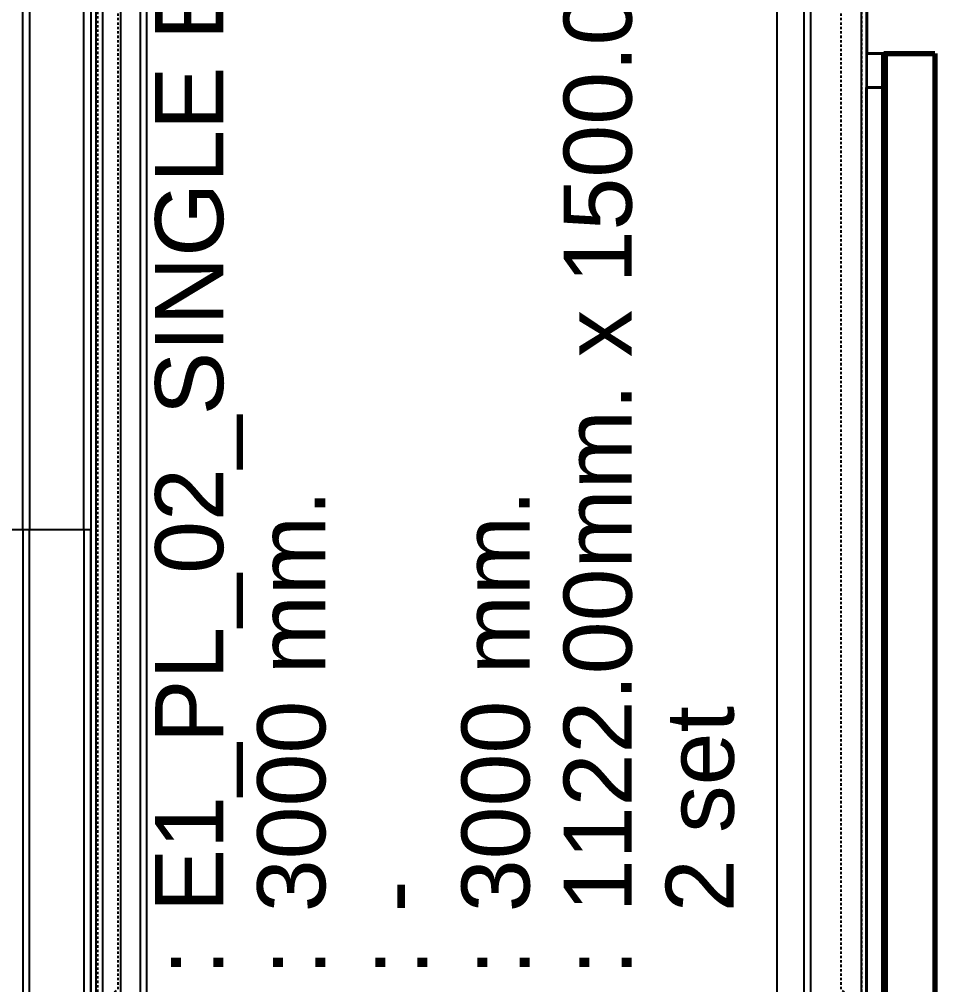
# Model space of a CAD drawing. Header units: millimetres. Extents: x -25371 to 2282244, y -90657 to 147824.
# Drawn here: x 1654122 to 1655467, y 559 to 1977 of the extents above; entities that cross this region are included whole.
import ezdxf
from ezdxf.xclip import XClip

# ---------------------------------------------------------------- set-up
doc = ezdxf.new("R2010")
doc.units = ezdxf.units.MM
doc.header["$XCLIPFRAME"] = 0
doc.linetypes.add('TA_HL_001.00000', pattern=[6.5, 3.55, -2.95])
doc.layers.add('000 - ESTIMATE_ASPG_MAIN_COLOR_6', color=6, linetype='Continuous', true_color=0xff00ff)
doc.layers.add('000 - ESTIMATE_ASPG_TEXT_COLOR_1', color=1, linetype='Continuous', true_color=0xff0000)
for name, color, linetype in [('000 - ESTIMATE_ASPG_WIPEOUT_', 250, 'Continuous'), ('010 - ASPG_EXTR_MAIN_COLOR_2', 2, 'Continuous'), ('010 - ASPG_EXTR_WIPEOUT_', 250, 'Continuous'), ('010 - ASPG_FRAMING_MAIN_COLOR_1', 1, 'Continuous'), ('010 - ASPG_FRAMING_SUB_COLOR_2', 2, 'Continuous')]:
    doc.layers.add(name, color=color, linetype=linetype)
for name, color, linetype, lineweight in [('A-DETL', 1, 'Continuous', 70), ('A-GENM', 1, 'Continuous', 35), ('A-GLAZ-CURT', 2, 'Continuous', 35), ('A-GLAZ-CWMG', 2, 'Continuous', 35)]:
    doc.layers.add(name, color=color, linetype=linetype, lineweight=lineweight)
doc.styles.add('_Arial', font='arial.ttf')

# ---------------------------------------------------------------- blocks, each defined once
blk = doc.blocks.new('DPA_CP_Entrance Louver Grill Vertical Z - Louver Grill Vertical Z-5524822-VS01 - ELEVATION 1')
at = {"layer": 'A-GLAZ-CURT'}
for p, q in [((32402.8, 106500), (32452.8, 106500)), ((32452.8, 106500), (32402.8, 106500)), ((32402.8, 106500), (32402.8, 103600)), ((32402.8, 103600), (32402.8, 106500)), ((32452.8, 106500), (32402.8, 106500)), ((32402.8, 106500), (32450.8, 106500)), ((32402.8, 103600), (32402.8, 106500)), ((32402.8, 103600), (32402.8, 106500)), ((32402.8, 106450), (32402.8, 106500)), ((32402.8, 106500), (32402.8, 106450)), ((32402.8, 106500), (33512.4, 106500)), ((32402.8, 106500), (33512.4, 106500)), ((32450.8, 106500), (32452.8, 106500)), ((32450.8, 103600), (32450.8, 106500)), ((32450.8, 103600), (32450.8, 106500)), ((32452.8, 106500), (32452.8, 103600)), ((32452.8, 103600), (32452.8, 106500)), ((33462.4, 106500), (33512.4, 106500)), ((33512.4, 106500), (33462.4, 106500)), ((33462.4, 106500), (33464.4, 106500)), ((33512.4, 106500), (33462.4, 106500)), ((33462.4, 106500), (33462.4, 104489.7)), ((33462.4, 104489.7), (33462.4, 106500)), ((33464.4, 106500), (33512.4, 106500)), ((33464.4, 106500), (33464.4, 104492.3)), ((33464.4, 106500), (33464.4, 104492.3)), ((33512.4, 103600), (33512.4, 106500)), ((33512.4, 103600), (33512.4, 106500)), ((33512.4, 106500), (33512.4, 103600)), ((33512.4, 106500), (33512.4, 103600)), ((33512.4, 106450), (33512.4, 106500)), ((33512.4, 106500), (33512.4, 106450)), ((32452.8, 103605), (32452.8, 106450)), ((32452.8, 103605), (32452.8, 106450)), ((33462.4, 106450), (32452.8, 106450)), ((32452.8, 106450), (33462.4, 106450)), ((33462.4, 106450), (32452.8, 106450)), ((32452.8, 106450), (33462.4, 106450)), ((32452.8, 103605), (32452.8, 106450)), ((32452.8, 103605), (32452.8, 106450)), ((33462.4, 106450), (33462.4, 104489.7)), ((33462.4, 104489.7), (33462.4, 106450)), ((33462.4, 106450), (33462.4, 104489.7)), ((33462.4, 104489.7), (33462.4, 106450))]:
    blk.add_line(p, q, dxfattribs=at)
blk = doc.blocks.new('Rectangular Mullion - Mullion_Top_C-Channel-5081009-VS01 - ELEVATION 1')
at = {"layer": 'A-GLAZ-CWMG'}
for p, q in [((32402.8, 106500), (32402.8, 106600)), ((32402.8, 106600), (32402.8, 106590)), ((32402.8, 106600), (33512.4, 106600)), ((32402.8, 106600), (33512.4, 106600)), ((33512.4, 106590), (33512.4, 106600)), ((33512.4, 106600), (33512.4, 106500)), ((32402.8, 106590), (32402.8, 106510)), ((33512.4, 106510), (33512.4, 106590)), ((32402.8, 106510), (32402.8, 106500)), ((33512.4, 106500), (33512.4, 106510)), ((33512.4, 106500), (32402.8, 106500)), ((32402.8, 106500), (33512.4, 106500))]:
    blk.add_line(p, q, dxfattribs=at)
blk = doc.blocks.new('Rectangular Mullion - 45 x 100mm-5524888-VS01 - ELEVATION 1')
at = {"layer": 'A-GLAZ-CWMG'}
for p, q in [((33512.4, 106600), (33512.4, 103600)), ((33512.4, 106600), (33512.4, 103600)), ((33557.4, 103600), (33557.4, 106600)), ((33557.4, 106600), (33557.4, 103600))]:
    blk.add_line(p, q, dxfattribs=at)
blk = doc.blocks.new('Rectangular Mullion - 45 x 100mm-5524889-VS01 - ELEVATION 1')
at = {"layer": 'A-GLAZ-CWMG'}
blk.add_line((32402.8, 103600), (32402.8, 106600), dxfattribs=at)
blk.add_line((32402.8, 103600), (32402.8, 106600), dxfattribs=at)
blk = doc.blocks.new('DPA_CP_Entrance Louver Grill Vertical Z - Louver Grill Vertical Z-5525090-VS01 - ELEVATION 1')
at = {"layer": 'A-GLAZ-CURT'}
for p, q in [((33632.8, 106500), (33607.8, 106500)), ((33607.8, 106500), (33632.8, 106500)), ((33632.8, 106500), (33634.8, 106500)), ((33707.8, 106500), (33632.8, 106500)), ((33632.8, 103645), (33632.8, 106500)), ((33632.8, 106500), (33632.8, 103645)), ((33632.8, 106500), (33707.8, 106500)), ((33634.8, 106500), (33632.8, 106500)), ((33632.8, 103645), (33632.8, 106500)), ((33632.8, 106500), (33632.8, 103645)), ((33632.8, 106450), (33632.8, 106500)), ((33632.8, 106500), (33632.8, 106450)), ((33634.8, 106500), (33707.8, 106500)), ((33707.8, 106500), (33634.8, 106500)), ((33707.8, 103645), (33707.8, 106500)), ((33707.8, 103645), (33707.8, 106500)), ((33707.8, 106500), (33707.8, 103645)), ((33707.8, 106500), (33707.8, 103645)), ((33607.8, 106450), (33632.8, 106450)), ((33632.8, 106450), (33607.8, 106450))]:
    blk.add_line(p, q, dxfattribs=at)
blk = doc.blocks.new('Rectangular Mullion - 45 x 100mm-5525156-VS01 - ELEVATION 1')
at = {"layer": 'A-GLAZ-CWMG'}
blk.add_line((33607.8, 106600), (33607.8, 103600), dxfattribs=at)
blk.add_line((33607.8, 106600), (33607.8, 103600), dxfattribs=at)
blk = doc.blocks.new('Rectangular Mullion - 45 x 100mm-5525157-VS01 - ELEVATION 1')
at = {"layer": 'A-GLAZ-CWMG'}
blk.add_line((33607.8, 103705), (33607.8, 106450), dxfattribs=at)
blk.add_line((33607.8, 103705), (33607.8, 106450), dxfattribs=at)
blk = doc.blocks.new('DPA_CP_Entrance Louver Grill Vertical Z - Louver Grill Vertical Z-5514034-VS01 - ELEVATION 1')
at = {"layer": 'A-GLAZ-CURT'}
for p, q in [((33632.8, 106500), (33607.8, 106500)), ((33607.8, 106500), (33632.8, 106500)), ((33632.8, 106500), (33634.8, 106500)), ((33707.8, 106500), (33632.8, 106500)), ((33632.8, 103645), (33632.8, 106500)), ((33632.8, 106500), (33632.8, 103645)), ((33632.8, 106500), (33707.8, 106500)), ((33634.8, 106500), (33632.8, 106500)), ((33632.8, 103645), (33632.8, 106500)), ((33632.8, 106500), (33632.8, 103645)), ((33632.8, 106450), (33632.8, 106500)), ((33632.8, 106500), (33632.8, 106450)), ((33634.8, 106500), (33707.8, 106500)), ((33707.8, 106500), (33634.8, 106500)), ((33707.8, 103645), (33707.8, 106500)), ((33707.8, 103645), (33707.8, 106500)), ((33707.8, 106500), (33707.8, 103645)), ((33707.8, 106500), (33707.8, 103645)), ((33607.8, 106450), (33632.8, 106450)), ((33632.8, 106450), (33607.8, 106450))]:
    blk.add_line(p, q, dxfattribs=at)
blk = doc.blocks.new('DPA_CP_Entrance Louver Grill Vertical Z - Louver Grill Vertical Z-5525158-VS01 - ELEVATION 1')
at = {"layer": 'A-GLAZ-CURT'}
for p, q in [((33632.8, 106500), (33607.8, 106500)), ((33607.8, 106500), (33632.8, 106500)), ((33632.8, 106500), (33634.8, 106500)), ((33707.8, 106500), (33632.8, 106500)), ((33632.8, 103645), (33632.8, 106500)), ((33632.8, 106500), (33632.8, 103645)), ((33632.8, 106500), (33707.8, 106500)), ((33634.8, 106500), (33632.8, 106500)), ((33632.8, 103645), (33632.8, 106500)), ((33632.8, 106500), (33632.8, 103645)), ((33632.8, 106450), (33632.8, 106500)), ((33632.8, 106500), (33632.8, 106450)), ((33634.8, 106500), (33707.8, 106500)), ((33634.8, 103645), (33634.8, 106500)), ((33634.8, 103645), (33634.8, 106500)), ((33707.8, 106500), (33634.8, 106500)), ((33707.8, 103645), (33707.8, 106500)), ((33707.8, 103645), (33707.8, 106500)), ((33707.8, 106500), (33707.8, 103645)), ((33707.8, 106500), (33707.8, 103645)), ((33607.8, 106450), (33632.8, 106450)), ((33632.8, 106450), (33607.8, 106450))]:
    blk.add_line(p, q, dxfattribs=at)
blk = doc.blocks.new('Rectangular Mullion - Mullion_Top_C-Channel-4573258-VS01 - ELEVATION 1')
at = {"layer": 'A-GLAZ-CWMG'}
for p, q in [((33608.3, 106600), (33508.3, 106600)), ((33508.3, 106600), (33608.3, 106600)), ((33608.3, 106500), (33608.3, 106600)), ((33608.3, 106600), (33608.3, 106500))]:
    blk.add_line(p, q, dxfattribs=at)
blk = doc.blocks.new('Rectangular Mullion - Mullion_Top_C-Channel-4573259-VS01 - ELEVATION 1')
at = {"layer": 'A-GLAZ-CWMG'}
for p, q in [((33608.3, 106600), (33508.3, 106600)), ((33508.3, 106600), (33608.3, 106600)), ((33608.3, 106500), (33608.3, 106600)), ((33608.3, 106600), (33608.3, 106500))]:
    blk.add_line(p, q, dxfattribs=at)
blk = doc.blocks.new('Rectangular Mullion - 45 x 100mm-5524821-VS01 - ELEVATION 1')
at = {"layer": 'A-GLAZ-CWMG'}
blk.add_line((33607.8, 106450), (33607.8, 103705), dxfattribs=at)
blk.add_line((33607.8, 106450), (33607.8, 103705), dxfattribs=at)
blk = doc.blocks.new('Rectangular Mullion - Mullion_Top_C-Channel-5079868-VS01 - ELEVATION 1')
at = {"layer": 'A-GLAZ-CWMG'}
for p, q in [((33608.3, 106600), (33508.3, 106600)), ((33508.3, 106600), (33608.3, 106600)), ((33608.3, 106500), (33608.3, 106600)), ((33608.3, 106600), (33608.3, 106500))]:
    blk.add_line(p, q, dxfattribs=at)
blk = doc.blocks.new('GM_Louver Grill Vertical Z1 - Z Profile-5525708-VS01 - ELEVATION 1')
at = {"layer": 'A-GENM', "lineweight": 9}
blk.add_line((33338.5, 103600), (33338.5, 106500), dxfattribs=at)
blk = doc.blocks.new('GM_Louver Grill Vertical Z1 - Z Profile-5514099-VS01 - ELEVATION 1')
at = {"layer": 'A-DETL'}
for p, q in [((33632.8, 106500), (33634.8, 106500)), ((33632.8, 103645), (33632.8, 106500)), ((33634.8, 106500), (33707.8, 106500)), ((33707.8, 106500), (33707.8, 103645))]:
    blk.add_line(p, q, dxfattribs=at)
at = {"layer": 'A-GENM', "lineweight": 9}
for p, q in [((33705.8, 106500), (33632.8, 106500)), ((33632.8, 106500), (33632.8, 103645)), ((33707.8, 106500), (33705.8, 106500)), ((33707.8, 106500), (33707.8, 103645)), ((33707.8, 103645), (33707.8, 106500))]:
    blk.add_line(p, q, dxfattribs=at)
blk = doc.blocks.new('GM_Louver Grill Vertical Z1 - Z Profile-V20-VS01 - ELEVATION 1')
at = {"layer": 'A-DETL'}
for p, q in [((33632.8, 106500), (33634.8, 106500)), ((33632.8, 103645), (33632.8, 106500)), ((33634.8, 106500), (33707.8, 106500)), ((33634.8, 103645), (33634.8, 106500)), ((33634.8, 106500), (33634.8, 103645)), ((33707.8, 106500), (33707.8, 103645))]:
    blk.add_line(p, q, dxfattribs=at)
at = {"layer": 'A-GENM', "lineweight": 9}
for p, q in [((33705.8, 106500), (33632.8, 106500)), ((33632.8, 106500), (33632.8, 103645)), ((33707.8, 106500), (33705.8, 106500)), ((33707.8, 106500), (33707.8, 103645)), ((33707.8, 103645), (33707.8, 106500))]:
    blk.add_line(p, q, dxfattribs=at)
blk = doc.blocks.new('C-1-VS01_REV00_20260615-155217_ELEVATION_1_EX')
at = {"layer": 'A-GENM'}
for name, p in [('GM_Louver Grill Vertical Z1 - Z Profile-5525708-VS01 - ELEVATION 1', (-24744, 0)), ('GM_Louver Grill Vertical Z1 - Z Profile-5525708-VS01 - ELEVATION 1', (-24670.2, 0)), ('GM_Louver Grill Vertical Z1 - Z Profile-5525708-VS01 - ELEVATION 1', (-24596.4, 0)), ('GM_Louver Grill Vertical Z1 - Z Profile-5525708-VS01 - ELEVATION 1', (-24522.6, 0)), ('GM_Louver Grill Vertical Z1 - Z Profile-5525708-VS01 - ELEVATION 1', (-24448.7, 0)), ('GM_Louver Grill Vertical Z1 - Z Profile-5525708-VS01 - ELEVATION 1', (-24374.9, 0)), ('GM_Louver Grill Vertical Z1 - Z Profile-5525708-VS01 - ELEVATION 1', (-24301.1, 0)), ('GM_Louver Grill Vertical Z1 - Z Profile-5525708-VS01 - ELEVATION 1', (-24227.3, 0)), ('GM_Louver Grill Vertical Z1 - Z Profile-5525708-VS01 - ELEVATION 1', (-24153.5, 0)), ('GM_Louver Grill Vertical Z1 - Z Profile-5525708-VS01 - ELEVATION 1', (-24079.7, 0)), ('GM_Louver Grill Vertical Z1 - Z Profile-5525708-VS01 - ELEVATION 1', (-24005.8, 0)), ('GM_Louver Grill Vertical Z1 - Z Profile-5525708-VS01 - ELEVATION 1', (-23932, 0)), ('GM_Louver Grill Vertical Z1 - Z Profile-5525708-VS01 - ELEVATION 1', (-23858.2, 0)), ('GM_Louver Grill Vertical Z1 - Z Profile-5525708-VS01 - ELEVATION 1', (-23784.4, 0)), ('GM_Louver Grill Vertical Z1 - Z Profile-5514099-VS01 - ELEVATION 1', (-23858.2, 0)), ('GM_Louver Grill Vertical Z1 - Z Profile-5514099-VS01 - ELEVATION 1', (-23858.2, 0)), ('GM_Louver Grill Vertical Z1 - Z Profile-5514099-VS01 - ELEVATION 1', (-23858.2, 0)), ('GM_Louver Grill Vertical Z1 - Z Profile-5514099-VS01 - ELEVATION 1', (-23858.2, 0)), ('GM_Louver Grill Vertical Z1 - Z Profile-5514099-VS01 - ELEVATION 1', (-23858.2, 0)), ('GM_Louver Grill Vertical Z1 - Z Profile-5514099-VS01 - ELEVATION 1', (-23858.2, 0)), ('GM_Louver Grill Vertical Z1 - Z Profile-5514099-VS01 - ELEVATION 1', (-23858.2, 0)), ('GM_Louver Grill Vertical Z1 - Z Profile-5514099-VS01 - ELEVATION 1', (-23858.2, 0)), ('GM_Louver Grill Vertical Z1 - Z Profile-5514099-VS01 - ELEVATION 1', (-23858.2, 0)), ('GM_Louver Grill Vertical Z1 - Z Profile-5514099-VS01 - ELEVATION 1', (-23858.2, 0)), ('GM_Louver Grill Vertical Z1 - Z Profile-5514099-VS01 - ELEVATION 1', (-23858.2, 0)), ('GM_Louver Grill Vertical Z1 - Z Profile-5514099-VS01 - ELEVATION 1', (-23858.2, 0)), ('GM_Louver Grill Vertical Z1 - Z Profile-5514099-VS01 - ELEVATION 1', (-23858.2, 0)), ('GM_Louver Grill Vertical Z1 - Z Profile-5514099-VS01 - ELEVATION 1', (-23858.2, 0)), ('GM_Louver Grill Vertical Z1 - Z Profile-5514099-VS01 - ELEVATION 1', (-23858.2, 0)), ('GM_Louver Grill Vertical Z1 - Z Profile-5514099-VS01 - ELEVATION 1', (-23858.2, 0)), ('GM_Louver Grill Vertical Z1 - Z Profile-5514099-VS01 - ELEVATION 1', (-23858.2, 0)), ('GM_Louver Grill Vertical Z1 - Z Profile-5514099-VS01 - ELEVATION 1', (-23858.2, 0)), ('GM_Louver Grill Vertical Z1 - Z Profile-5514099-VS01 - ELEVATION 1', (-23858.2, 0)), ('GM_Louver Grill Vertical Z1 - Z Profile-5514099-VS01 - ELEVATION 1', (-23858.2, 0)), ('GM_Louver Grill Vertical Z1 - Z Profile-5514099-VS01 - ELEVATION 1', (-23858.2, 0)), ('GM_Louver Grill Vertical Z1 - Z Profile-5514099-VS01 - ELEVATION 1', (-23858.2, 0)), ('GM_Louver Grill Vertical Z1 - Z Profile-5514099-VS01 - ELEVATION 1', (-23858.2, 0)), ('GM_Louver Grill Vertical Z1 - Z Profile-5514099-VS01 - ELEVATION 1', (-23858.2, 0)), ('GM_Louver Grill Vertical Z1 - Z Profile-5514099-VS01 - ELEVATION 1', (-23858.2, 0)), ('GM_Louver Grill Vertical Z1 - Z Profile-5514099-VS01 - ELEVATION 1', (-23858.2, 0)), ('GM_Louver Grill Vertical Z1 - Z Profile-5514099-VS01 - ELEVATION 1', (-23858.2, 0)), ('GM_Louver Grill Vertical Z1 - Z Profile-5514099-VS01 - ELEVATION 1', (-23858.2, 0)), ('GM_Louver Grill Vertical Z1 - Z Profile-5514099-VS01 - ELEVATION 1', (-23858.2, 0)), ('GM_Louver Grill Vertical Z1 - Z Profile-5514099-VS01 - ELEVATION 1', (-23858.2, 0)), ('GM_Louver Grill Vertical Z1 - Z Profile-5514099-VS01 - ELEVATION 1', (-23858.2, 0)), ('GM_Louver Grill Vertical Z1 - Z Profile-5514099-VS01 - ELEVATION 1', (-23858.2, 0)), ('GM_Louver Grill Vertical Z1 - Z Profile-5514099-VS01 - ELEVATION 1', (-23858.2, 0)), ('GM_Louver Grill Vertical Z1 - Z Profile-5514099-VS01 - ELEVATION 1', (-23858.2, 0)), ('GM_Louver Grill Vertical Z1 - Z Profile-5514099-VS01 - ELEVATION 1', (-23858.2, 0)), ('GM_Louver Grill Vertical Z1 - Z Profile-5514099-VS01 - ELEVATION 1', (-23858.2, 0)), ('GM_Louver Grill Vertical Z1 - Z Profile-5514099-VS01 - ELEVATION 1', (-23858.2, 0)), ('GM_Louver Grill Vertical Z1 - Z Profile-5514099-VS01 - ELEVATION 1', (-23858.2, 0)), ('GM_Louver Grill Vertical Z1 - Z Profile-5514099-VS01 - ELEVATION 1', (-23858.2, 0)), ('GM_Louver Grill Vertical Z1 - Z Profile-5514099-VS01 - ELEVATION 1', (-23858.2, 0)), ('GM_Louver Grill Vertical Z1 - Z Profile-5514099-VS01 - ELEVATION 1', (-23858.2, 0)), ('GM_Louver Grill Vertical Z1 - Z Profile-5514099-VS01 - ELEVATION 1', (-23858.2, 0)), ('GM_Louver Grill Vertical Z1 - Z Profile-5514099-VS01 - ELEVATION 1', (-23858.2, 0)), ('GM_Louver Grill Vertical Z1 - Z Profile-5514099-VS01 - ELEVATION 1', (-23858.2, 0)), ('GM_Louver Grill Vertical Z1 - Z Profile-5514099-VS01 - ELEVATION 1', (-23858.2, 0)), ('GM_Louver Grill Vertical Z1 - Z Profile-5514099-VS01 - ELEVATION 1', (-23858.2, 0)), ('GM_Louver Grill Vertical Z1 - Z Profile-5514099-VS01 - ELEVATION 1', (-23858.2, 0)), ('GM_Louver Grill Vertical Z1 - Z Profile-5514099-VS01 - ELEVATION 1', (-23858.2, 0)), ('GM_Louver Grill Vertical Z1 - Z Profile-5514099-VS01 - ELEVATION 1', (-23858.2, 0)), ('GM_Louver Grill Vertical Z1 - Z Profile-5514099-VS01 - ELEVATION 1', (-23858.2, 0)), ('GM_Louver Grill Vertical Z1 - Z Profile-5514099-VS01 - ELEVATION 1', (-23858.2, 0)), ('GM_Louver Grill Vertical Z1 - Z Profile-5514099-VS01 - ELEVATION 1', (-23858.2, 0)), ('GM_Louver Grill Vertical Z1 - Z Profile-5514099-VS01 - ELEVATION 1', (-23858.2, 0)), ('GM_Louver Grill Vertical Z1 - Z Profile-5514099-VS01 - ELEVATION 1', (-23858.2, 0)), ('GM_Louver Grill Vertical Z1 - Z Profile-5514099-VS01 - ELEVATION 1', (-23858.2, 0)), ('GM_Louver Grill Vertical Z1 - Z Profile-5514099-VS01 - ELEVATION 1', (-23858.2, 0)), ('GM_Louver Grill Vertical Z1 - Z Profile-5514099-VS01 - ELEVATION 1', (-23858.2, 0)), ('GM_Louver Grill Vertical Z1 - Z Profile-5514099-VS01 - ELEVATION 1', (-23858.2, 0)), ('GM_Louver Grill Vertical Z1 - Z Profile-5514099-VS01 - ELEVATION 1', (-23858.2, 0)), ('GM_Louver Grill Vertical Z1 - Z Profile-5514099-VS01 - ELEVATION 1', (-23858.2, 0)), ('GM_Louver Grill Vertical Z1 - Z Profile-5514099-VS01 - ELEVATION 1', (-23858.2, 0)), ('GM_Louver Grill Vertical Z1 - Z Profile-5514099-VS01 - ELEVATION 1', (-23858.2, 0)), ('GM_Louver Grill Vertical Z1 - Z Profile-5514099-VS01 - ELEVATION 1', (-23858.2, 0)), ('GM_Louver Grill Vertical Z1 - Z Profile-5514099-VS01 - ELEVATION 1', (-23858.2, 0)), ('GM_Louver Grill Vertical Z1 - Z Profile-5514099-VS01 - ELEVATION 1', (-23858.2, 0)), ('GM_Louver Grill Vertical Z1 - Z Profile-5514099-VS01 - ELEVATION 1', (-23858.2, 0)), ('GM_Louver Grill Vertical Z1 - Z Profile-5514099-VS01 - ELEVATION 1', (-23858.2, 0)), ('GM_Louver Grill Vertical Z1 - Z Profile-5514099-VS01 - ELEVATION 1', (-23858.2, 0)), ('GM_Louver Grill Vertical Z1 - Z Profile-5514099-VS01 - ELEVATION 1', (-23858.2, 0)), ('GM_Louver Grill Vertical Z1 - Z Profile-5514099-VS01 - ELEVATION 1', (-23858.2, 0)), ('GM_Louver Grill Vertical Z1 - Z Profile-5514099-VS01 - ELEVATION 1', (-23858.2, 0)), ('GM_Louver Grill Vertical Z1 - Z Profile-5514099-VS01 - ELEVATION 1', (-23858.2, 0)), ('GM_Louver Grill Vertical Z1 - Z Profile-5514099-VS01 - ELEVATION 1', (-23858.2, 0)), ('GM_Louver Grill Vertical Z1 - Z Profile-5514099-VS01 - ELEVATION 1', (-23858.2, 0)), ('GM_Louver Grill Vertical Z1 - Z Profile-5514099-VS01 - ELEVATION 1', (-23858.2, 0)), ('GM_Louver Grill Vertical Z1 - Z Profile-5514099-VS01 - ELEVATION 1', (-23858.2, 0)), ('GM_Louver Grill Vertical Z1 - Z Profile-5514099-VS01 - ELEVATION 1', (-23858.2, 0)), ('GM_Louver Grill Vertical Z1 - Z Profile-5514099-VS01 - ELEVATION 1', (-23858.2, 0)), ('GM_Louver Grill Vertical Z1 - Z Profile-5514099-VS01 - ELEVATION 1', (-23858.2, 0)), ('GM_Louver Grill Vertical Z1 - Z Profile-5514099-VS01 - ELEVATION 1', (-23858.2, 0)), ('GM_Louver Grill Vertical Z1 - Z Profile-5514099-VS01 - ELEVATION 1', (-23858.2, 0)), ('GM_Louver Grill Vertical Z1 - Z Profile-5514099-VS01 - ELEVATION 1', (-23858.2, 0)), ('GM_Louver Grill Vertical Z1 - Z Profile-5514099-VS01 - ELEVATION 1', (-23858.2, 0)), ('GM_Louver Grill Vertical Z1 - Z Profile-5514099-VS01 - ELEVATION 1', (-23858.2, 0)), ('GM_Louver Grill Vertical Z1 - Z Profile-5514099-VS01 - ELEVATION 1', (-23858.2, 0)), ('GM_Louver Grill Vertical Z1 - Z Profile-5514099-VS01 - ELEVATION 1', (-23858.2, 0)), ('GM_Louver Grill Vertical Z1 - Z Profile-5514099-VS01 - ELEVATION 1', (-23858.2, 0)), ('GM_Louver Grill Vertical Z1 - Z Profile-5514099-VS01 - ELEVATION 1', (-23858.2, 0)), ('GM_Louver Grill Vertical Z1 - Z Profile-5514099-VS01 - ELEVATION 1', (-23858.2, 0)), ('GM_Louver Grill Vertical Z1 - Z Profile-5514099-VS01 - ELEVATION 1', (-23858.2, 0)), ('GM_Louver Grill Vertical Z1 - Z Profile-V20-VS01 - ELEVATION 1', (-23858.2, 0)), ('GM_Louver Grill Vertical Z1 - Z Profile-V20-VS01 - ELEVATION 1', (-23858.2, 0)), ('GM_Louver Grill Vertical Z1 - Z Profile-V20-VS01 - ELEVATION 1', (-23858.2, 0)), ('GM_Louver Grill Vertical Z1 - Z Profile-V20-VS01 - ELEVATION 1', (-23858.2, 0)), ('GM_Louver Grill Vertical Z1 - Z Profile-V20-VS01 - ELEVATION 1', (-23858.2, 0)), ('GM_Louver Grill Vertical Z1 - Z Profile-V20-VS01 - ELEVATION 1', (-23858.2, 0)), ('GM_Louver Grill Vertical Z1 - Z Profile-V20-VS01 - ELEVATION 1', (-23858.2, 0)), ('GM_Louver Grill Vertical Z1 - Z Profile-V20-VS01 - ELEVATION 1', (-23858.2, 0)), ('GM_Louver Grill Vertical Z1 - Z Profile-V20-VS01 - ELEVATION 1', (-23858.2, 0)), ('GM_Louver Grill Vertical Z1 - Z Profile-V20-VS01 - ELEVATION 1', (-23858.2, 0)), ('GM_Louver Grill Vertical Z1 - Z Profile-V20-VS01 - ELEVATION 1', (-23858.2, 0))]:
    blk.add_blockref(name, p, dxfattribs=at)
at = {"layer": 'A-GLAZ-CURT'}
for name in ['DPA_CP_Entrance Louver Grill Vertical Z - Louver Grill Vertical Z-5524822-VS01 - ELEVATION 1', 'DPA_CP_Entrance Louver Grill Vertical Z - Louver Grill Vertical Z-5525090-VS01 - ELEVATION 1', 'DPA_CP_Entrance Louver Grill Vertical Z - Louver Grill Vertical Z-5514034-VS01 - ELEVATION 1', 'DPA_CP_Entrance Louver Grill Vertical Z - Louver Grill Vertical Z-5514034-VS01 - ELEVATION 1', 'DPA_CP_Entrance Louver Grill Vertical Z - Louver Grill Vertical Z-5514034-VS01 - ELEVATION 1', 'DPA_CP_Entrance Louver Grill Vertical Z - Louver Grill Vertical Z-5514034-VS01 - ELEVATION 1', 'DPA_CP_Entrance Louver Grill Vertical Z - Louver Grill Vertical Z-5525158-VS01 - ELEVATION 1']:
    blk.add_blockref(name, (-23858.2, 0), dxfattribs=at)
at = {"layer": 'A-GLAZ-CWMG'}
for name in ['Rectangular Mullion - 45 x 100mm-5524889-VS01 - ELEVATION 1', 'Rectangular Mullion - Mullion_Top_C-Channel-5081009-VS01 - ELEVATION 1', 'Rectangular Mullion - 45 x 100mm-5525156-VS01 - ELEVATION 1', 'Rectangular Mullion - 45 x 100mm-5525157-VS01 - ELEVATION 1', 'Rectangular Mullion - 45 x 100mm-5524821-VS01 - ELEVATION 1', 'Rectangular Mullion - 45 x 100mm-5524821-VS01 - ELEVATION 1', 'Rectangular Mullion - 45 x 100mm-5524821-VS01 - ELEVATION 1', 'Rectangular Mullion - 45 x 100mm-5524821-VS01 - ELEVATION 1', 'Rectangular Mullion - 45 x 100mm-5524821-VS01 - ELEVATION 1', 'Rectangular Mullion - Mullion_Top_C-Channel-4573258-VS01 - ELEVATION 1', 'Rectangular Mullion - Mullion_Top_C-Channel-4573259-VS01 - ELEVATION 1', 'Rectangular Mullion - Mullion_Top_C-Channel-4573259-VS01 - ELEVATION 1', 'Rectangular Mullion - Mullion_Top_C-Channel-4573259-VS01 - ELEVATION 1', 'Rectangular Mullion - Mullion_Top_C-Channel-4573259-VS01 - ELEVATION 1', 'Rectangular Mullion - Mullion_Top_C-Channel-5079868-VS01 - ELEVATION 1', 'Rectangular Mullion - 45 x 100mm-5524888-VS01 - ELEVATION 1']:
    blk.add_blockref(name, (-23858.2, 0), dxfattribs=at)
blk = doc.blocks.new('*U1850')
blk.add_wipeout([(50, 0), (1182, 0), (1182, 3000), (50, 3000)]).dxf.layer = '010 - ASPG_EXTR_WIPEOUT_'
at = {"layer": '010 - ASPG_EXTR_MAIN_COLOR_2'}
for points in [[(57.3, 0), (67.5, 0), (67.5, 3000), (57.3, 3000)], [(122.3, 0), (132.5, 0), (132.5, 3000), (122.3, 3000)], [(187.3, 0), (197.5, 0), (197.5, 3000), (187.3, 3000)], [(252.3, 0), (262.5, 0), (262.5, 3000), (252.3, 3000)], [(317.3, 0), (327.5, 0), (327.5, 3000), (317.3, 3000)], [(382.3, 0), (392.5, 0), (392.5, 3000), (382.3, 3000)], [(447.3, 0), (457.5, 0), (457.5, 3000), (447.3, 3000)], [(512.3, 0), (522.5, 0), (522.5, 3000), (512.3, 3000)], [(577.3, 0), (587.5, 0), (587.5, 3000), (577.3, 3000)], [(642.3, 0), (652.5, 0), (652.5, 3000), (642.3, 3000)], [(707.3, 0), (717.5, 0), (717.5, 3000), (707.3, 3000)], [(772.3, 0), (782.5, 0), (782.5, 3000), (772.3, 3000)], [(837.3, 0), (847.5, 0), (847.5, 3000), (837.3, 3000)], [(902.3, 0), (912.5, 0), (912.5, 3000), (902.3, 3000)], [(967.3, 0), (977.5, 0), (977.5, 3000), (967.3, 3000)], [(1032.3, 0), (1042.5, 0), (1042.5, 3000), (1032.3, 3000)], [(1097.3, 0), (1107.5, 0), (1107.5, 3000), (1097.3, 3000)]]:
    blk.add_lwpolyline(points, close=True, dxfattribs=at)
at = {"layer": '010 - ASPG_FRAMING_SUB_COLOR_2'}
blk.add_lwpolyline([(50, 0), (1182, 0), (1182, 3000), (50, 3000)], close=True, dxfattribs=at)
blk.add_wipeout([(-50, 0), (50, 0), (50, 3000), (-50, 3000)]).dxf.layer = '010 - ASPG_EXTR_WIPEOUT_'
at = {"layer": '010 - ASPG_FRAMING_MAIN_COLOR_1'}
for points in [[(-50, 0), (-40, 0), (-40, 3000), (-50, 3000)], [(40, 0), (50, 0), (50, 3000), (40, 3000)]]:
    blk.add_lwpolyline(points, close=True, dxfattribs=at)
at = {"layer": '010 - ASPG_FRAMING_SUB_COLOR_2'}
blk.add_lwpolyline([(-50, 0), (50, 0), (50, 3000), (-50, 3000)], close=True, dxfattribs=at)
blk = doc.blocks.new('*U1851')
blk.add_wipeout([(50, 0), (1450, 0), (1450, 800), (50, 800)]).dxf.layer = '010 - ASPG_EXTR_WIPEOUT_'
at = {"layer": '010 - ASPG_EXTR_MAIN_COLOR_2'}
for points in [[(125, 0), (135.2, 0), (135.2, 800), (125, 800)], [(190, 0), (200.2, 0), (200.2, 800), (190, 800)], [(255, 0), (265.2, 0), (265.2, 800), (255, 800)], [(320, 0), (330.2, 0), (330.2, 800), (320, 800)], [(385, 0), (395.2, 0), (395.2, 800), (385, 800)], [(450, 0), (460.2, 0), (460.2, 800), (450, 800)], [(515, 0), (525.2, 0), (525.2, 800), (515, 800)], [(580, 0), (590.2, 0), (590.2, 800), (580, 800)], [(645, 0), (655.2, 0), (655.2, 800), (645, 800)], [(710, 0), (720.2, 0), (720.2, 800), (710, 800)], [(775, 0), (785.2, 0), (785.2, 800), (775, 800)], [(840, 0), (850.2, 0), (850.2, 800), (840, 800)], [(905, 0), (915.2, 0), (915.2, 800), (905, 800)], [(970, 0), (980.2, 0), (980.2, 800), (970, 800)], [(1035, 0), (1045.2, 0), (1045.2, 800), (1035, 800)], [(1100, 0), (1110.2, 0), (1110.2, 800), (1100, 800)], [(1165, 0), (1175.2, 0), (1175.2, 800), (1165, 800)], [(1230, 0), (1240.2, 0), (1240.2, 800), (1230, 800)], [(1295, 0), (1305.2, 0), (1305.2, 800), (1295, 800)], [(1360, 0), (1370.2, 0), (1370.2, 800), (1360, 800)]]:
    blk.add_lwpolyline(points, close=True, dxfattribs=at)
at = {"layer": '010 - ASPG_FRAMING_SUB_COLOR_2'}
blk.add_lwpolyline([(50, 0), (1450, 0), (1450, 800), (50, 800)], close=True, dxfattribs=at)
for points in [[(-50, 0), (50, 0), (50, 800), (-50, 800)], [(1450, 0), (1550, 0), (1550, 800), (1450, 800)]]:
    blk.add_wipeout(points).dxf.layer = '010 - ASPG_EXTR_WIPEOUT_'
at = {"layer": '010 - ASPG_FRAMING_MAIN_COLOR_1'}
for points in [[(-50, 0), (-40, 0), (-40, 800), (-50, 800)], [(40, 0), (50, 0), (50, 800), (40, 800)], [(1450, 0), (1460, 0), (1460, 800), (1450, 800)], [(1540, 0), (1550, 0), (1550, 800), (1540, 800)]]:
    blk.add_lwpolyline(points, close=True, dxfattribs=at)
at = {"layer": '010 - ASPG_FRAMING_SUB_COLOR_2'}
for points in [[(-50, 0), (50, 0), (50, 800), (-50, 800)], [(1450, 0), (1550, 0), (1550, 800), (1450, 800)]]:
    blk.add_lwpolyline(points, close=True, dxfattribs=at)
blk = doc.blocks.new('*U1891')
at = {"layer": '010 - ASPG_FRAMING_MAIN_COLOR_1', "linetype": 'ByBlock'}
for points in [[(1500, 1122), (0, 1122), (25, 1092), (1475, 1092)], [(25, 30), (1475, 30), (1500, 0), (0, 0), (25, 30)]]:
    blk.add_lwpolyline(points, close=True, dxfattribs=at)
blk = doc.blocks.new('A$Cd3cf6656')
blk.add_wipeout([(-964.7, -457.4), (1855.6, -457.4), (1855.6, 457.4), (-964.7, 457.4)]).dxf.layer = '000 - ESTIMATE_ASPG_WIPEOUT_'
at = {"layer": '000 - ESTIMATE_ASPG_MAIN_COLOR_6'}
blk.add_lwpolyline([(-964.7, -457.4), (1855.6, -457.4), (1855.6, 507.4), (-964.7, 507.4)], close=True, dxfattribs=at)
at = {"layer": '000 - ESTIMATE_ASPG_TEXT_COLOR_1', "style": '_Arial'}
for p in [(45, 356.5), (45, 206.5), (45, 56.5), (45, -93.5), (45, -243.5)]:
    blk.add_text(':', height=100, dxfattribs=at).set_placement(p)
for tag, p in [('LV_TYPE_VAL', (138.1, 356.5)), ('LV_SIN-H_VAL', (138.1, 206.5)), ('LV_DOU-H_VAL', (138.1, 56.5)), ('V-TRIM_VAL', (138.1, -93.5)), ('FRAME_VAL', (138.1, -243.5)), ('FRAME_SET', (138.1, -393.5))]:
    blk.add_attdef(tag, p, '', height=100, dxfattribs=at)

msp = doc.modelspace()

# ---------------------------------------------------------------- block references
ref = msp.add_blockref('C-1-VS01_REV00_20260615-155217_ELEVATION_1_EX', (1645617.451, -104572.744))
XClip(ref).set_block_clipping_path([(-6272.2217516778, 96602.3760666824), (23581.2110439332, 113561.2238857835)])

# ---------------------------------------------------------------- next in the draw order: block references
msp.add_blockref('*U1850', (1654177.451, -972.744))

# ---------------------------------------------------------------- next in the draw order: block references
at = {"xscale": -1}
msp.add_blockref('*U1851', (1654177.451, 1227.256), dxfattribs=at)
at = {"linetype": 'TA_HL_001.00000', "xscale": -1, "rotation": 270}
msp.add_blockref('*U1891', (1654237.451, 527.256), dxfattribs=at)

# ---------------------------------------------------------------- next in the draw order: block references
at = {"rotation": 90}
msp.add_blockref('A$Cd3cf6656', (1654778.451, 527.256), dxfattribs=at).add_auto_attribs({'LV_TYPE_VAL': 'E1_PL_02_SINGLE BLANK (corner-panel)', 'LV_SIN-H_VAL': '3000 mm. ', 'LV_DOU-H_VAL': '-', 'V-TRIM_VAL': '3000 mm.', 'FRAME_VAL': '1122.00mm. x 1500.00mm.', 'FRAME_SET': '2 set'})

doc.saveas('drawing.dxf')
